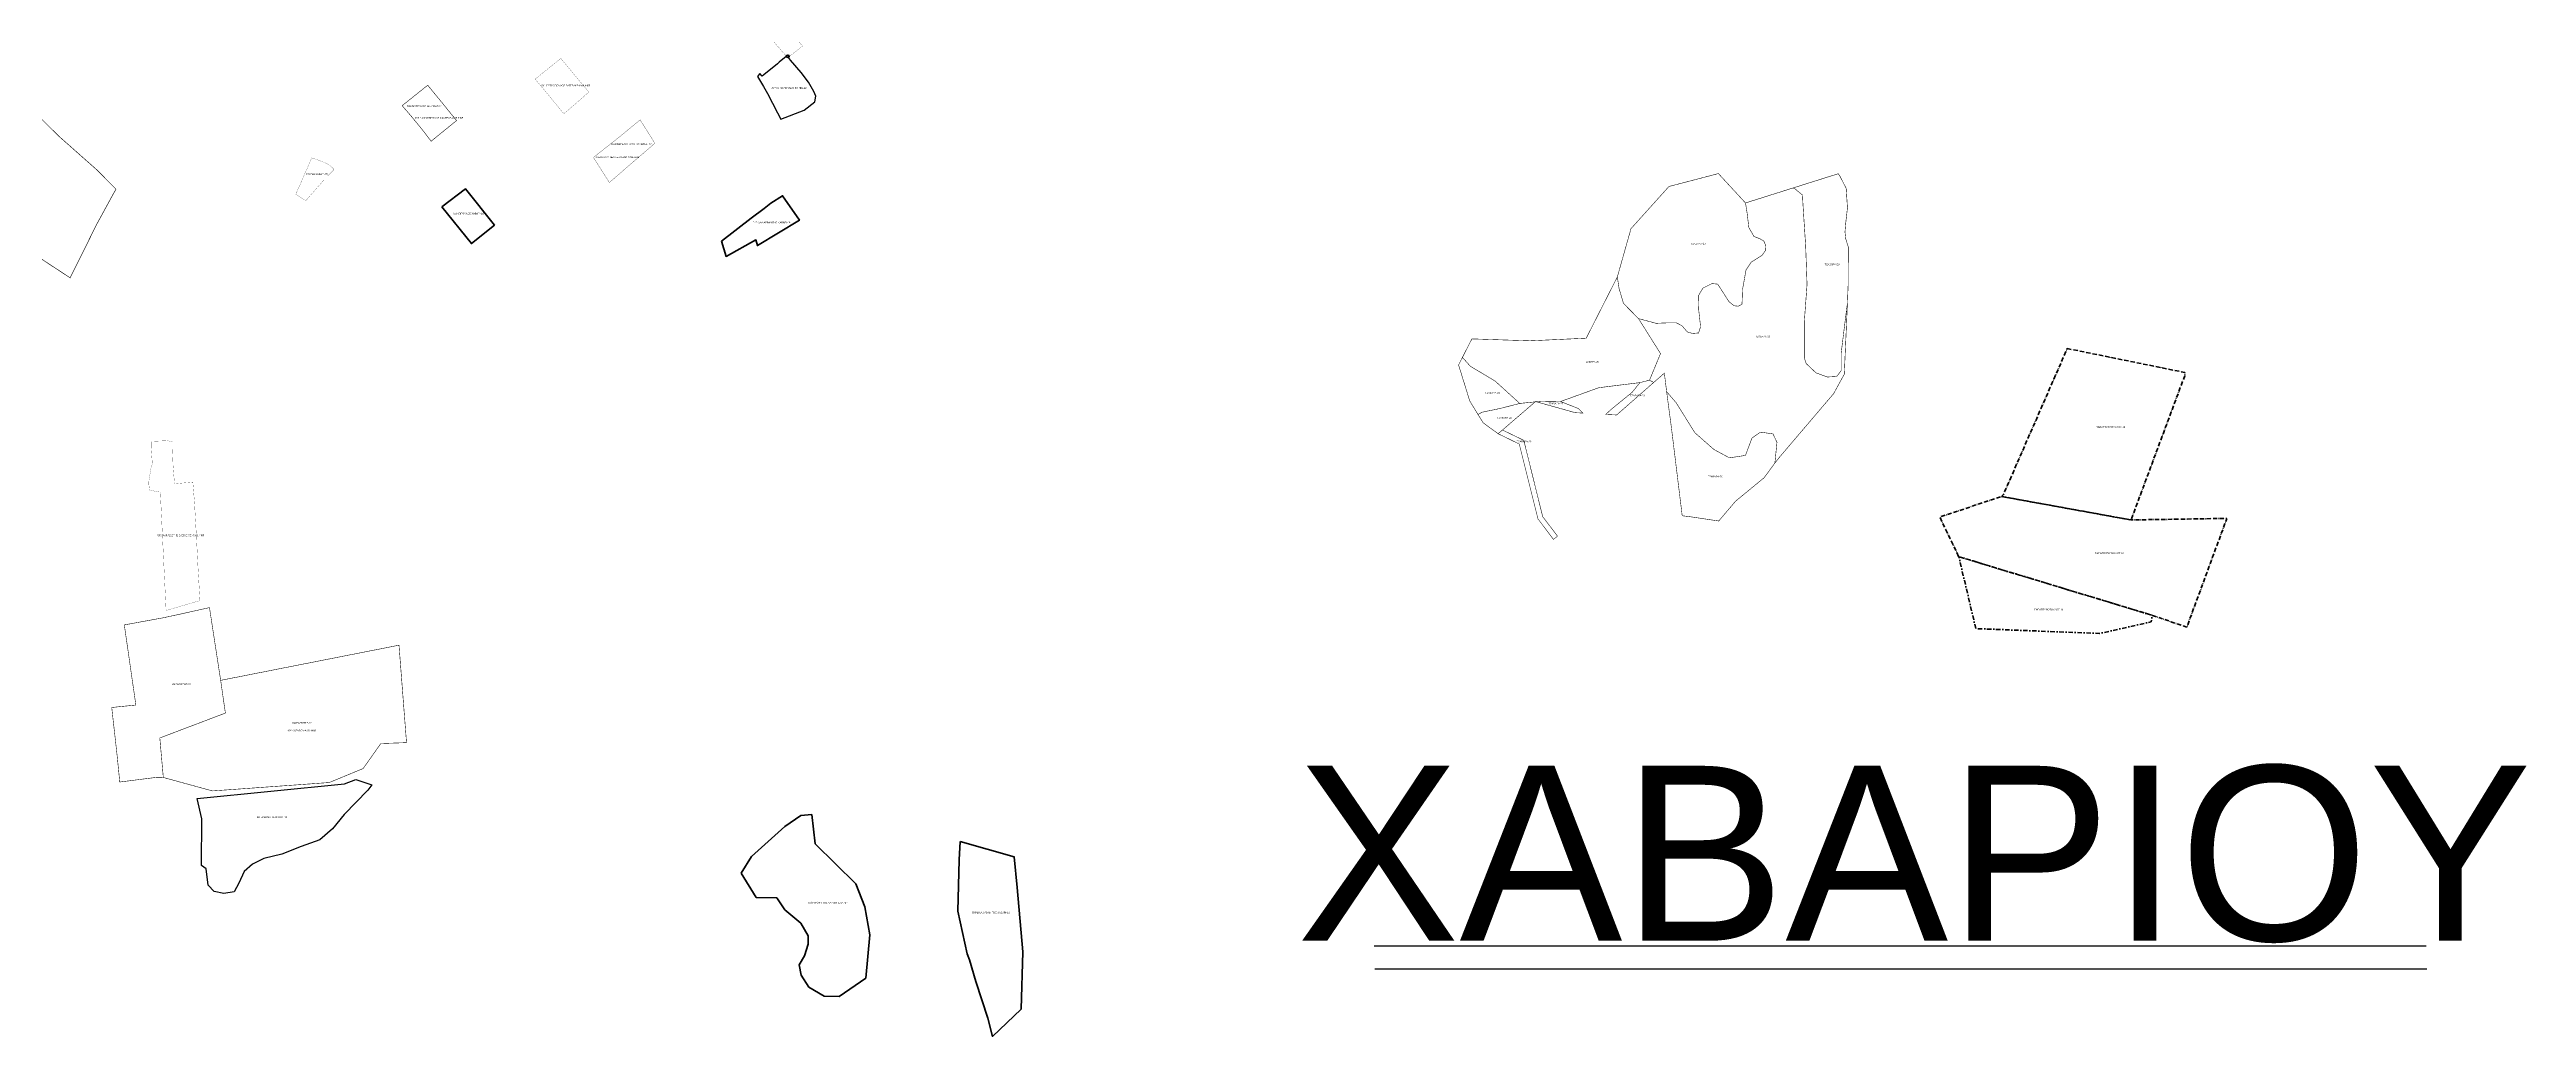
# Model space of a CAD drawing. Header units: metres. Extents: x 245125 to 394351, y 270578 to 4233311.
# Drawn here: x 269308 to 270724, y 4191140 to 4191704 of the extents above; entities that cross this region are included whole.
import ezdxf
from ezdxf.enums import TextEntityAlignment as Align
from ezdxf.lldxf.tags import DXFTag

# ---------------------------------------------------------------- set-up
doc = ezdxf.new("R2010")
doc.units = ezdxf.units.M
for name, pattern in [('DASHDOT', [25.4, 12.7, -6.35, 0, -6.35]), ('DASHDOT_LINE', [18, 12, -3, 0, -3]), ('t-orio', [0.79, 0.5, -0.12, 0.05, -0.12])]:
    doc.linetypes.add(name, pattern=pattern)
for name, color, linetype in [('4495-(228-329)', 103, 'Continuous'), ('4495-(431-531)', 215, 'Continuous'), ('4495-(532-632)', 88, 'Continuous'), ('t-orio', 7, 't-orio'), ('topo2016', 36, 'Continuous'), ('topo2017', 2, 'Continuous'), ('topo2019', 6, 'Continuous'), ('topo2020', 3, 'Continuous'), ('topo2021', 4, 'Continuous'), ('topo2022', 30, 'Continuous'), ('topo2025', 112, 'Continuous'), ('ΗΛΕΙΑ_Ονομασία ΟΤΑ_ΟΚΧΕ', 6, 'Continuous')]:
    doc.layers.add(name, color=color, linetype=linetype)
doc.styles.add('ARIAL', font='arial.ttf')
doc.styles.get("Standard").update_dxf_attribs({"font": 'arial.ttf'})
tags = doc.linetypes.add('BORDER2', pattern=[0.875, 0.25, -0.125, 0.25, -0.125, 0, -0.125]).pattern_tags.tags
tags[14:15] = [DXFTag(74, 4), DXFTag(75, 0), DXFTag(340, '0'), DXFTag(46, 1.0), DXFTag(50, 0.0), DXFTag(44, 0.0), DXFTag(45, 0.0)]
tags[12:13] = [DXFTag(74, 4), DXFTag(75, 0), DXFTag(340, '0'), DXFTag(46, 1.0), DXFTag(50, 0.0), DXFTag(44, 0.0), DXFTag(45, 0.0)]
tags[10:11] = [DXFTag(74, 4), DXFTag(75, 0), DXFTag(340, '0'), DXFTag(46, 1.0), DXFTag(50, 0.0), DXFTag(44, 0.0), DXFTag(45, 0.0)]
tags[8:9] = [DXFTag(74, 4), DXFTag(75, 0), DXFTag(340, '0'), DXFTag(46, 1.0), DXFTag(50, 0.0), DXFTag(44, 0.0), DXFTag(45, 0.0)]
tags[6:7] = [DXFTag(74, 4), DXFTag(75, 0), DXFTag(340, '0'), DXFTag(46, 1.0), DXFTag(50, 0.0), DXFTag(44, 0.0), DXFTag(45, 0.0)]
tags[4:5] = [DXFTag(74, 4), DXFTag(75, 0), DXFTag(340, '0'), DXFTag(46, 1.0), DXFTag(50, 0.0), DXFTag(44, 0.0), DXFTag(45, 0.0)]
tags = doc.linetypes.add('DASHDOT2', pattern=[0.5, 0.25, -0.125, 0, -0.125]).pattern_tags.tags
tags[10:11] = [DXFTag(74, 4), DXFTag(75, 0), DXFTag(340, '0'), DXFTag(46, 1.0), DXFTag(50, 0.0), DXFTag(44, 0.0), DXFTag(45, 0.0)]
tags[8:9] = [DXFTag(74, 4), DXFTag(75, 0), DXFTag(340, '0'), DXFTag(46, 1.0), DXFTag(50, 0.0), DXFTag(44, 0.0), DXFTag(45, 0.0)]
tags[6:7] = [DXFTag(74, 4), DXFTag(75, 0), DXFTag(340, '0'), DXFTag(46, 1.0), DXFTag(50, 0.0), DXFTag(44, 0.0), DXFTag(45, 0.0)]
tags[4:5] = [DXFTag(74, 4), DXFTag(75, 0), DXFTag(340, '0'), DXFTag(46, 1.0), DXFTag(50, 0.0), DXFTag(44, 0.0), DXFTag(45, 0.0)]

msp = doc.modelspace()

# ---------------------------------------------------------------- linework, layer by layer
at = {"layer": '4495-(228-329)', "color": 103}
for p, q in [((270065.3, 4191191.4), (270666.9, 4191191.4)), ((270065.6, 4191178.3), (270667.2, 4191178.3))]:
    msp.add_line(p, q, dxfattribs=at)
at = {"layer": '4495-(532-632)', "linetype": 't-orio', "ltscale": 5, "const_width": 0.1}
msp.add_lwpolyline([(269365.7, 4191479.8), (269374.9, 4191480.2), (269375.4, 4191480.1), (269377.9, 4191479.7), (269377.9, 4191475.4), (269378.3, 4191465.6), (269379.1, 4191455.6), (269389.6, 4191456.5), (269390.5, 4191445.3), (269390.7, 4191442.3), (269390.7, 4191442), (269391.6, 4191426.1), (269392.6, 4191406.7), (269393.6, 4191389.7), (269393.7, 4191388.8), (269379.2, 4191384.6), (269377.3, 4191384), (269374.7, 4191383.3), (269374.3, 4191383.2), (269373.5, 4191399.3), (269372.3, 4191424), (269371.5, 4191440.5), (269371, 4191450.8), (269364.8, 4191451.9), (269364.4, 4191455.6), (269364.5, 4191457.5), (269365.7, 4191464.7), (269366.4, 4191467.1), (269365.8, 4191475.9)], close=True, dxfattribs=at)
at = {"layer": 't-orio', "color": 30, "lineweight": -3, "ltscale": 2.5, "const_width": 0.1}
msp.add_lwpolyline([(269457.6, 4191641.9), (269460.7, 4191640.8), (269464.1, 4191639.5), (269466.5, 4191638.5), (269468.8, 4191636.8), (269470, 4191635.6), (269470.1, 4191634.9), (269464.6, 4191629.3), (269454.2, 4191617.4), (269448.5, 4191621.1)], close=True, dxfattribs=at)
at = {"layer": 'topo2016', "color": 1}
msp.add_line((269545.5, 4191624.2), (269562.1, 4191603.5), dxfattribs=at)
at = {"layer": 'topo2016', "color": 36, "lineweight": 40}
msp.add_lwpolyline([(269532, 4191613.8), (269548.9, 4191592.9), (269562.1, 4191603.5), (269545.5, 4191624.2), (269532, 4191613.8)], dxfattribs=at)
at = {"layer": 'topo2016', "color": 36, "linetype": 'DASHDOT2', "lineweight": 50, "ltscale": 9}
msp.add_lwpolyline([(269692, 4191594.3), (269694.6, 4191585.5), (269711.6, 4191595), (269712.5, 4191591.7), (269736.5, 4191606.2), (269726.9, 4191620.2), (269720.1, 4191615.9), (269716.4, 4191613), (269709, 4191607.4), (269692, 4191594.3)], dxfattribs=at)
at = {"layer": 'topo2016', "color": 36, "linetype": 'DASHDOT_LINE', "lineweight": 70, "ltscale": 0.2, "flags": 128}
for points in [[(270461.6, 4191532.9), (270528.8, 4191519.2), (270528.8, 4191517.3), (270498.1, 4191434.9), (270424.1, 4191448.3), (270425.1, 4191449.4)], [(270424.1, 4191448.3), (270498.1, 4191434.9), (270552.9, 4191435.8), (270530, 4191373.6), (270510.2, 4191380.4), (270399.6, 4191413.9), (270388.7, 4191436.6)]]:
    msp.add_lwpolyline(points, close=True, dxfattribs=at)
at = {"layer": 'topo2016', "color": 36, "linetype": 'DASHDOT', "lineweight": 70, "ltscale": 0.2, "flags": 128}
msp.add_lwpolyline([(270409.3, 4191372.8), (270399.6, 4191413.9), (270510.2, 4191380.4), (270509.7, 4191376.7), (270480.1, 4191370)], close=True, dxfattribs=at)
at = {"layer": 'topo2016', "color": 36, "linetype": 'DASHDOT2', "lineweight": 60, "ltscale": 0.3, "flags": 128}
msp.add_lwpolyline([(269828.5, 4191251), (269859.3, 4191242.4), (269861, 4191224.8), (269864.2, 4191188), (269863.3, 4191155.2), (269846.9, 4191139.7), (269844.3, 4191150.1), (269837.4, 4191171), (269833.7, 4191183.5), (269832.4, 4191186.8), (269827.1, 4191211.2), (269827.9, 4191240.7), (269828.5, 4191251)], dxfattribs=at)
at = {"layer": 'topo2017', "color": 2, "linetype": 'DASHDOT', "lineweight": 60, "ltscale": 3}
msp.add_lwpolyline([(269703.1, 4191232.9), (269711.8, 4191219.1), (269723.6, 4191218.8), (269728.2, 4191212), (269737.3, 4191204.4), (269741.5, 4191197.2), (269741.5, 4191192.4), (269739.4, 4191185.8), (269736.3, 4191180.5), (269737.6, 4191174.7), (269741.9, 4191167.9), (269750.6, 4191162.6), (269759.2, 4191162.5), (269774.5, 4191173), (269776.8, 4191197.7), (269774, 4191213.8), (269768.8, 4191226.8), (269745.5, 4191249.8), (269743.7, 4191266.6), (269737.3, 4191265.9), (269728.1, 4191259.7), (269709.1, 4191242.6)], close=True, dxfattribs=at)
at = {"layer": 'topo2019', "color": 6, "linetype": 'BORDER2', "lineweight": 35, "const_width": 0.1}
msp.add_lwpolyline([(269714.2, 4191717.1), (269728.9, 4191700.1), (269729.3, 4191700.4), (269730, 4191699.3), (269738.3, 4191705.7), (269732.8, 4191712.4), (269729.7, 4191716.3), (269728.2, 4191718), (269729.4, 4191719), (269724.1, 4191725.3)], close=True, dxfattribs=at)
at = {"layer": 'topo2019', "color": 6, "ltscale": 2}
msp.add_lwpolyline([(269392.1, 4191275.6), (269476.4, 4191284.1), (269482.8, 4191286.5), (269486.2, 4191285.4), (269492, 4191283.5), (269489.7, 4191280.4), (269476.2, 4191266.5), (269469.4, 4191258.3), (269462.3, 4191252), (269451.6, 4191248.3), (269440.4, 4191243.8), (269430.2, 4191241.4), (269423.7, 4191238.1), (269419, 4191234), (269415.9, 4191227.2), (269413.2, 4191222.3), (269407.3, 4191221.3), (269401.8, 4191222.5), (269398.4, 4191226.1), (269397.2, 4191235.5), (269394.6, 4191237.4), (269394.7, 4191264)], close=True, dxfattribs=at)
at = {"layer": 'topo2019', "color": 1}
msp.add_circle((269729.8, 4191699.9), 0.899, dxfattribs=at)
at = {"layer": 'topo2020', "color": 3, "ltscale": 5, "const_width": 0.35}
msp.add_lwpolyline([(269299.8, 4191670.2), (269303, 4191664.1), (269312.9, 4191654.3), (269334.6, 4191635.1), (269345.6, 4191624), (269334.5, 4191603.7), (269324.2, 4191582.9), (269319.4, 4191573.3), (269279.8, 4191599.3), (269273.1, 4191587.5), (269271.1, 4191584), (269262.5, 4191568.8), (269259.5, 4191570.8), (269242.9, 4191582.3), (269232.4, 4191589.5), (269243.1, 4191604), (269251.4, 4191615.3), (269264.6, 4191631.8), (269275.2, 4191643.9)], close=True, dxfattribs=at)
at = {"layer": 'topo2020', "color": 3, "ltscale": 25, "const_width": 0.3}
for points in [[(270204.3, 4191573.8), (270212.1, 4191601.4), (270233.8, 4191625.5), (270262.1, 4191632.9), (270277.6, 4191616.1), (270278.6, 4191609.8), (270279.5, 4191602.1), (270282.4, 4191597), (270286.1, 4191595.5), (270288.1, 4191594.3), (270289.1, 4191591.9), (270288.9, 4191588.7), (270287, 4191586.1), (270280.9, 4191582.3), (270277.9, 4191577.8), (270275.9, 4191566.6), (270275.6, 4191558.2), (270273.5, 4191557.1), (270271.2, 4191557.3), (270268.2, 4191559.6), (270261.7, 4191569.7), (270258.4, 4191570), (270253.2, 4191567.4), (270250.6, 4191562.9), (270250.8, 4191555.4), (270251.9, 4191545.4), (270250.8, 4191541.8), (270247.3, 4191541.5), (270244.3, 4191542.4), (270241.3, 4191545.9), (270238, 4191547.6), (270233.7, 4191547.6), (270226.5, 4191547.3), (270216.4, 4191550), (270207.8, 4191558.7), (270205.3, 4191567.2)], [(270304.9, 4191624.7), (270330.6, 4191632.8), (270331.6, 4191631.4), (270335.2, 4191624.4), (270335.9, 4191613.3), (270334.9, 4191604.4), (270334.5, 4191599.6), (270334.9, 4191595.7), (270336.4, 4191590.9), (270336.3, 4191569.3), (270335.9, 4191558.8), (270335.4, 4191555.2), (270332.3, 4191530.1), (270332.3, 4191520.2), (270329.7, 4191516.9), (270324.4, 4191516.6), (270317.9, 4191519), (270312.3, 4191524.3), (270311.3, 4191527.3), (270311.3, 4191549), (270312.8, 4191569.5), (270312, 4191591.7), (270310.5, 4191614.7), (270310.2, 4191620.6), (270306.1, 4191624)], [(270277.6, 4191616.1), (270304.9, 4191624.7), (270306.1, 4191624), (270310.2, 4191620.6), (270310.5, 4191614.7), (270312, 4191591.7), (270312.8, 4191569.5), (270311.3, 4191549), (270311.3, 4191527.3), (270312.3, 4191524.3), (270317.9, 4191519), (270324.4, 4191516.6), (270329.7, 4191516.9), (270332.3, 4191520.2), (270332.3, 4191530.1), (270335.4, 4191555.2), (270335.9, 4191558.8), (270334.1, 4191518.2), (270328, 4191507.1), (270296.8, 4191470.5), (270294.4, 4191467.4), (270295.6, 4191479.3), (270293.3, 4191484.1), (270286.1, 4191485.1), (270281.3, 4191481.7), (270277.6, 4191471.8), (270268.4, 4191470.4), (270259.5, 4191475.2), (270248.6, 4191484.8), (270238, 4191501.8), (270232.5, 4191508.2), (270231.2, 4191518.8), (270225.1, 4191513.5), (270222.7, 4191514.8), (270229, 4191530), (270216.4, 4191550), (270226.5, 4191547.3), (270233.7, 4191547.6), (270238, 4191547.6), (270241.3, 4191545.9), (270244.3, 4191542.4), (270247.3, 4191541.5), (270250.8, 4191541.8), (270251.9, 4191545.4), (270250.8, 4191555.4), (270250.6, 4191562.9), (270253.2, 4191567.4), (270258.4, 4191570), (270261.7, 4191569.7), (270268.2, 4191559.6), (270271.2, 4191557.3), (270273.5, 4191557.1), (270275.6, 4191558.2), (270275.9, 4191566.6), (270277.9, 4191577.8), (270280.9, 4191582.3), (270287, 4191586.1), (270288.9, 4191588.7), (270289.1, 4191591.9), (270288.1, 4191594.3), (270286.1, 4191595.5), (270282.4, 4191597), (270279.5, 4191602.1), (270278.6, 4191609.8)], [(270124.6, 4191495.2), (270119.9, 4191502.9), (270113.5, 4191523.5), (270115.7, 4191527.8), (270120.3, 4191522.7), (270134.4, 4191514.3), (270148.5, 4191501.5), (270137.2, 4191498.6), (270127, 4191496.5)], [(270197.6, 4191495.2), (270203.9, 4191494.9), (270225.1, 4191513.5), (270222.7, 4191514.8), (270217.2, 4191513.4), (270212.8, 4191507.9), (270200.8, 4191498.1)], [(270124.6, 4191495.2), (270127, 4191496.5), (270137.2, 4191498.6), (270148.5, 4191501.5), (270157.3, 4191502.4), (270138.6, 4191486.3), (270136.1, 4191484.2), (270127.6, 4191490.4)], [(270157.8, 4191502.5), (270180.3, 4191496.2), (270184.6, 4191496), (270182, 4191498.6), (270171.8, 4191502.6), (270160.9, 4191502.8)], [(270232.5, 4191508.2), (270235.3, 4191487.1), (270241.4, 4191437.3), (270246.2, 4191436.7), (270262.3, 4191434.3), (270271.9, 4191445.6), (270288.2, 4191459), (270294.4, 4191467.4), (270295.6, 4191479.3), (270293.3, 4191484.1), (270286.1, 4191485.1), (270281.3, 4191481.7), (270277.6, 4191471.8), (270268.4, 4191470.4), (270259.5, 4191475.2), (270248.6, 4191484.8), (270238, 4191501.8)]]:
    msp.add_lwpolyline(points, close=True, dxfattribs=at)
msp.add_lwpolyline([(270115.7, 4191527.8), (270121.1, 4191538.4), (270154.4, 4191537.3), (270186.5, 4191538.8), (270204.3, 4191573.8), (270205.3, 4191567.2), (270207.8, 4191558.7), (270216.4, 4191550), (270229, 4191530), (270222.7, 4191514.8), (270217.2, 4191513.4), (270193.7, 4191510.5), (270171.8, 4191502.6), (270160.9, 4191502.8), (270157.8, 4191502.5), (270157.5, 4191502.6), (270157.3, 4191502.4), (270148.5, 4191501.5), (270134.4, 4191514.3), (270120.3, 4191522.7), (270115.7, 4191527.8)], dxfattribs=at)
at = {"layer": 'topo2020', "color": 3, "ltscale": 50, "const_width": 0.3}
msp.add_lwpolyline([(270138.6, 4191486.3), (270150.8, 4191480.4), (270161.6, 4191436.8), (270170.1, 4191425.6), (270167.7, 4191423.8), (270158.9, 4191435.5), (270148.2, 4191478.3), (270136.1, 4191484.2)], close=True, dxfattribs=at)
at = {"layer": 'topo2021', "color": 4, "ltscale": 3, "const_width": 0.3}
msp.add_lwpolyline([(269525.9, 4191651.4), (269520.4, 4191658.5), (269514.5, 4191665.7), (269509.3, 4191671.7), (269523.9, 4191683.4), (269531.9, 4191673.7), (269535.6, 4191669.1), (269540.4, 4191663.2)], close=True, dxfattribs=at)
at = {"layer": 'topo2022', "color": 30}
msp.add_lwpolyline([(269729.8, 4191700.6), (269724.9, 4191696.5), (269724, 4191695.7), (269716.1, 4191689.4), (269715.2, 4191688.6), (269713.9, 4191690.1), (269712.5, 4191688.4), (269715.9, 4191682.6), (269718.2, 4191678.6), (269723.9, 4191667.7), (269725.9, 4191664), (269739.3, 4191669.1), (269745.3, 4191674), (269745.9, 4191677.1), (269744.7, 4191679.9), (269741.7, 4191685.2), (269737.5, 4191690.7), (269731.4, 4191697.7), (269730.2, 4191699.3)], close=True, dxfattribs=at)
at = {"layer": 'topo2022', "color": 30, "linetype": 't-orio', "ltscale": 15, "const_width": 0.15}
msp.add_lwpolyline([(269618.7, 4191642.1), (269630.1, 4191651.1), (269634, 4191654.2), (269645.4, 4191663.6), (269652.8, 4191651.9), (269653.8, 4191650.2), (269627.8, 4191627.8), (269625, 4191632.2)], close=True, dxfattribs=at)
at = {"layer": 'topo2022', "color": 30, "linetype": 't-orio', "ltscale": 35, "const_width": 0.3}
msp.add_lwpolyline([(269350.4, 4191374.9), (269372.8, 4191379), (269381.6, 4191380.9), (269399.1, 4191384.8), (269405.5, 4191343.2), (269408.2, 4191324.5), (269378.4, 4191313.2), (269370.7, 4191310.3), (269372.7, 4191287.7), (269369.2, 4191287.8), (269347.8, 4191285.1), (269346.2, 4191301), (269343.2, 4191327.7), (269357, 4191329.1), (269353.8, 4191351.3)], close=True, dxfattribs=at)
at = {"layer": 'topo2022', "color": 30, "linetype": 't-orio', "ltscale": 45, "const_width": 0.3}
msp.add_lwpolyline([(269405.5, 4191343.2), (269436.9, 4191349.4), (269461.8, 4191354.3), (269507.5, 4191363.3), (269511.8, 4191307.6), (269497.1, 4191307.1), (269487, 4191292.8), (269467.6, 4191284.8), (269400.8, 4191280), (269372.7, 4191287.7), (269370.7, 4191310.3), (269378.4, 4191313.2), (269408.2, 4191324.5)], close=True, dxfattribs=at)
at = {"layer": 'topo2025', "linetype": 't-orio', "lineweight": 30, "ltscale": 3, "const_width": 0.1}
msp.add_lwpolyline([(269585.4, 4191686.9), (269600, 4191698.7), (269616.1, 4191679.5), (269608.8, 4191673.1), (269601.8, 4191667.1)], close=True, dxfattribs=at)

# ---------------------------------------------------------------- texts
at = {"layer": '4495-(431-531)', "color": 215, "ltscale": 3, "char_height": 1, "attachment_point": 1}
for s, insert, width in [('433 ΓΙΑΝΝΟΠΟΥΛΟΣ ANΔΡΕΑΣ-ΑΥΘ.4495', (269516.6, 4191665.2), 33.823), ('465 ΚΑΡΑΜΠΕΛΑ EΡΑΣΜΙΑ-ΑΥΘ.4495', (269620, 4191642.8), 39.108), ('492 ΛΑΖΑΡΟΥ-ΑΥΘ.4495', (269443.8, 4191315), 27.543)]:
    msp.add_mtext(s, dxfattribs=dict(at, insert=insert, width=width))
at = {"layer": '4495-(532-632)', "ltscale": 3, "insert": (269369.4, 4191426.6), "char_height": 1, "width": 38.099, "attachment_point": 1}
msp.add_mtext('543 ΜΑΡΑΖΙΩΤΗΣ ΒΑΣΙΛΕΙΟΣ -ΑΥΘ.4495', dxfattribs=at)
at = {"layer": 't-orio', "color": 30, "ltscale": 3, "insert": (269454.4, 4191633), "char_height": 1, "width": 14.411, "attachment_point": 1}
msp.add_mtext('ΡΟΥΝΗ ΧΑΒΑΡΙ-22', dxfattribs=at)
at = {"layer": 'topo2016', "color": 36, "char_height": 1, "attachment_point": 1}
for s, insert, width in [('ΛΙΑΚΟΠΟΥΛΟΣ ΧΑΒΑΡΙ-16', (269538.4, 4191610.5), 26.666), ('ΓΚΡΙΛΛΑ ΑΡΒΑΝΙΤΗΣ ΧΑΒΑΡΙ-16', (269709.8, 4191605.4), 57.017), ('ΠΑΠΑΣΠΥΡΟΠΟΥΛΟΣ-16', (270478.1, 4191488.4), 11.838), ('ΠΑΠΑΣΠΥΡΟΠΟΥΛΟΣ-16', (270477.4, 4191416.4), 11.838), ('ΠΑΠΑΣΠΥΡΟΠΟΥΛΟΣ-16', (270442.7, 4191384.2), 11.838), ('ΓΚΡΙΛΛΑ ΑΡΒΑΝΙΤΗΣ ΧΑΒΑΡΙ-16', (269835.3, 4191210.9), 33.102)]:
    msp.add_mtext(s, dxfattribs=dict(at, insert=insert, width=width))
at = {"layer": 'topo2017', "color": 2, "insert": (269741.7, 4191216.6), "char_height": 1, "width": 25.364, "attachment_point": 1}
msp.add_mtext('ΚΟΥΤΡΟΥΜΠΗΣ ΚΑΡΑΜΠΕΛΑ -17', dxfattribs=at)
at = {"layer": 'topo2019', "color": 6, "lineweight": 80, "ltscale": 20, "insert": (269426.2, 4191265.5), "char_height": 1, "width": 24.601, "attachment_point": 1}
msp.add_mtext('MΠΕΚΙΑΡΗΣ ΓΕΩΡΓΙΟΣ-19', dxfattribs=at)
at = {"layer": 'topo2020', "color": 3, "ltscale": 3, "char_height": 1, "width": 4.974, "attachment_point": 1}
for insert in [(270246.3, 4191593.3), (270322.9, 4191581.5), (270283.3, 4191540.3), (270185.4, 4191525.8), (270128.7, 4191508.1), (270164.9, 4191501.9), (270211.6, 4191506.5), (270135.5, 4191493.8), (270146.7, 4191480.2), (270256.1, 4191460.2)]:
    msp.add_mtext('ΤΖΑΒΑΡΑ-20', dxfattribs=dict(at, insert=insert))
at = {"layer": 'topo2021', "color": 4, "ltscale": 3, "insert": (269512, 4191671.9), "char_height": 1, "width": 24.906, "attachment_point": 1}
msp.add_mtext('ΓΙΑΝΝΟΠΟΥΛΟΣ ANΔΡΕΑΣ-21', dxfattribs=at)
at = {"layer": 'topo2022', "color": 30, "ltscale": 3, "char_height": 1, "attachment_point": 1}
for s, insert, width in [('ΑΥΓΕΡΙΝΟΠΟΥΛΟΥ ΚΡΙΝΙΩ-22', (269720.5, 4191682.3), 44.78), ('ΚΑΡΑΜΠΕΛΑΣ ΚΟΥΤΡΟΥΜΠΗΣ-22', (269629.1, 4191650.2), 37.078), ('ΜΑΡΑΖΙΩΤΗΣ-22', (269377.5, 4191341.5), 14.411), ('ΜΑΡΑΖΙΩΤΗΣ-22', (269446.6, 4191319.4), 14.411)]:
    msp.add_mtext(s, dxfattribs=dict(at, insert=insert, width=width))
at = {"layer": 'topo2025', "ltscale": 3, "insert": (269589, 4191683.7), "char_height": 1, "width": 39.108, "attachment_point": 1}
msp.add_mtext('541 ΠΕΤΡΟΠΟΥΛΟΣ ΒΑΓΓΕΛΗΣ-ΑΥΘ.4495', dxfattribs=at)
at = {"layer": 'ΗΛΕΙΑ_Ονομασία ΟΤΑ_ΟΚΧΕ', "color": 253, "style": 'ARIAL'}
msp.add_text('ΧΑΒΑΡΙΟΥ', height=100, dxfattribs=at).set_placement((270374.1, 4191244.4), align=Align.MIDDLE)

doc.saveas('drawing.dxf')
